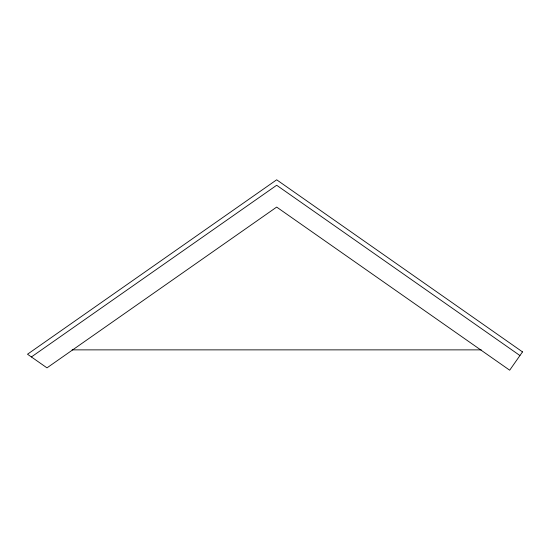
<?xml version="1.0" encoding="UTF-8"?>
<svg xmlns="http://www.w3.org/2000/svg" width="550" height="550" viewBox="0 0 550 550"><rect width="100%" height="100%" fill="white"/><g stroke="black" fill="none" stroke-linecap="round" stroke-linejoin="round"><path stroke-width="0.82" d="M31.398 356.95L276.671 185.261L519.936 355.547M72.078 349.869L481.257 349.869M522.5 351.89L509.685 370.198L276.671 207.082L46.984 367.861L27.5 354.221L276.671 179.802L522.5 351.89"/></g></svg>
